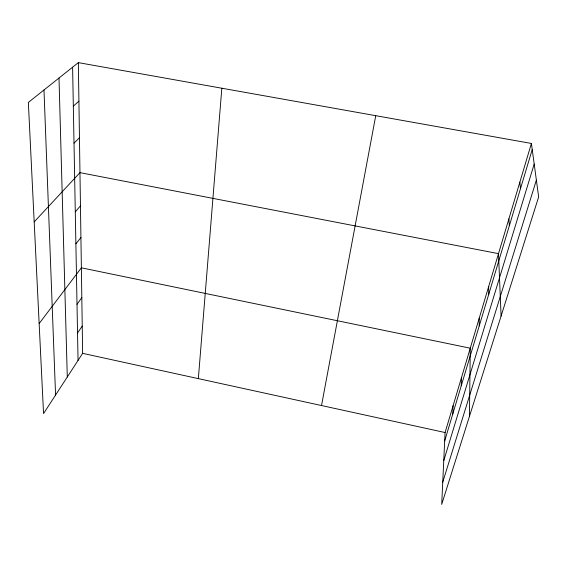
<?xml version="1.0" encoding="UTF-8"?>
<svg xmlns="http://www.w3.org/2000/svg" width="567" height="567" viewBox="0 0 567 567"><rect width="100%" height="100%" fill="white"/><g stroke="black" fill="none" stroke-linecap="round" stroke-linejoin="round"><path stroke-width="0.85" d="M469.455 416.362L470.263 348.202L81.372 267.815L39.151 323.559M461.262 385.744L461.467 377.65M452.778 413.981L453.083 405.731M531.407 143.451L445.081 432.536L441.7 504.375L538.65 196.926L531.407 143.451L78.345 62.625L28.35 102.429L43.546 413.577L82.633 353.347L78.345 62.625M198.351 378.628L221.832 88.225M321.517 405.54L375.744 115.682M444.684 440.92L532.229 149.553M443.755 460.652L534.192 164.047M442.742 482.191L536.368 180.115M77.537 332.992L82.229 326.096M77.006 304.323L81.811 297.618M75.886 243.81L80.925 237.552M75.291 211.852L80.457 205.856M34.183 221.895L79.968 172.637L498.499 253.655L501.086 316.06M74.015 143.146L79.451 137.774M73.327 106.142L78.912 101.153M82.633 353.347L445.081 432.536M519.847 182.156L520.478 188.669M508.89 218.841L509.35 225.709M43.985 89.976L55.573 395.043M58.996 78.026L67.289 376.991M488.619 286.739L488.768 294.188M72.604 67.197L78.048 360.406M479.214 318.215L479.243 325.912"/></g></svg>
